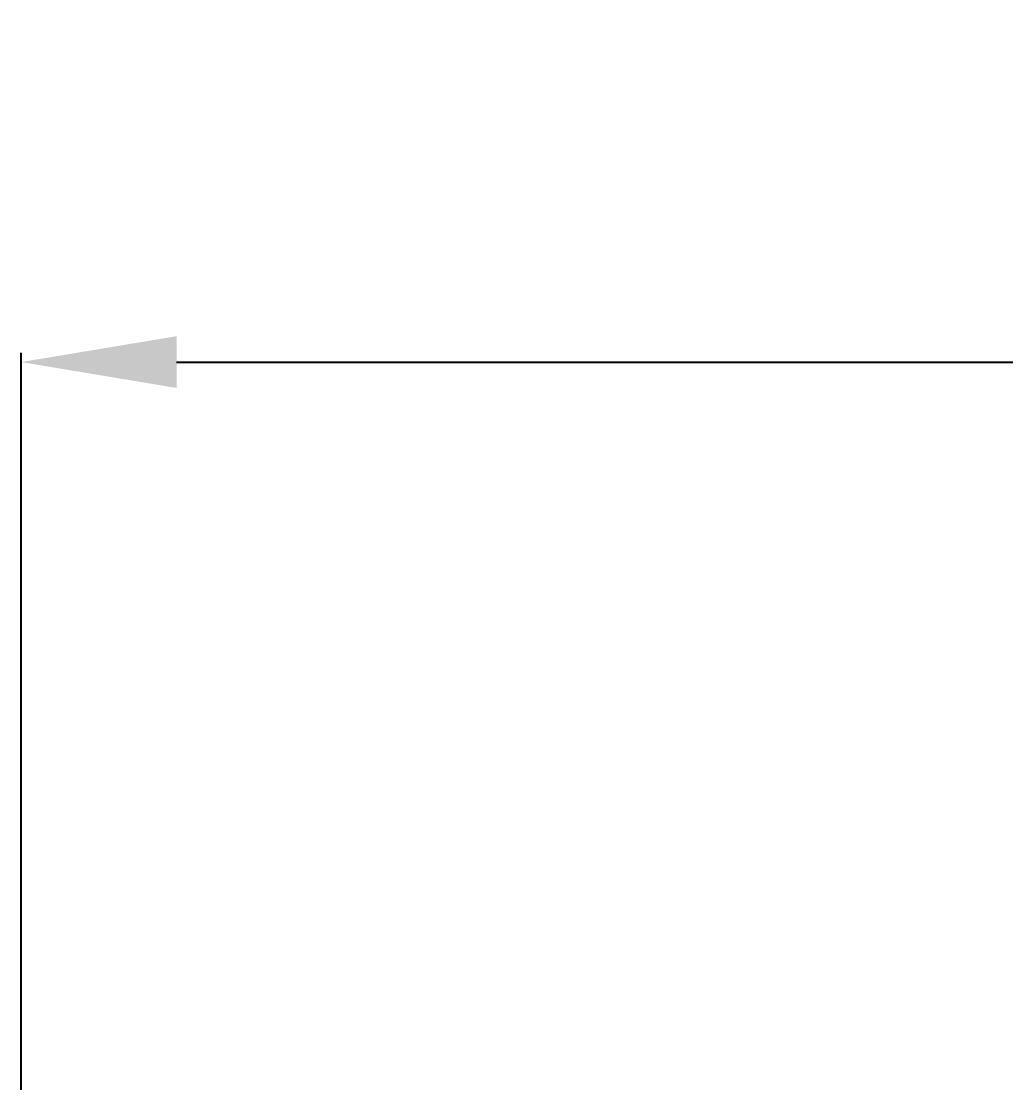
# Model space of a CAD drawing. Header units: millimetres. Extents: x 4086 to 8318, y 123 to 1549.
# Drawn here: x 6933.4 to 7047.5, y 1114.5 to 1237.4 of the extents above; entities that cross this region are included whole.
import ezdxf

# ---------------------------------------------------------------- set-up
doc = ezdxf.new("R2010")
doc.units = ezdxf.units.MM
doc.layers.add('尺寸', color=3, linetype='Continuous')
doc.styles.get("Standard").update_dxf_attribs({"font": ''})
doc.styles.get('Standard').set_extended_font_data('SimSun')
doc.dimstyles.get("Standard").update_dxf_attribs({"dimscale": 6, "dimtxt": 5, "dimasz": 3, "dimexe": 0.18, "dimexo": 0.0625, "dimgap": 0.8, "dimtad": 1, "dimtoh": 1, "dimdec": 1, "dimzin": 0, "dimdsep": 46, "dimtxsty": 'Standard', "dimcen": 0.09, "dimclrd": 256, "dimclre": 256, "dimclrt": 256, "dimadec": 0, "dimazin": 2, "dimtfac": 1, "dimtdec": 1, "dimtofl": 0, "dimtmove": 0, "dimatfit": 3, "dimfxl": 0, "dimtolj": 1, "dimtzin": 0, "dimarcsym": 0})

# ---------------------------------------------------------------- blocks, each defined once
blk = doc.blocks.new('*D84')
at = {"layer": 'Defpoints', "color": 0}
for p in [(7263.37, 1197.95), (6933.37, 1111.81), (7263.37, 1111.31)]:
    blk.add_point(p, dxfattribs=at)
at = {"layer": '尺寸', "lineweight": -2}
for p, q in [((6933.37, 1112.19), (6933.37, 1199.03)), ((6951.37, 1197.95), (7245.37, 1197.95)), ((7263.37, 1111.69), (7263.37, 1199.03))]:
    blk.add_line(p, q, dxfattribs=at)
at = {"layer": '尺寸'}
for points in [[(6951.37, 1200.95), (6951.37, 1194.95), (6933.37, 1197.95)], [(7245.37, 1194.95), (7245.37, 1200.95), (7263.37, 1197.95)]]:
    blk.add_solid(points, dxfattribs=at)
at = {"layer": '尺寸', "insert": (7098.37, 1217.75), "char_height": 30, "attachment_point": 5}
blk.add_mtext('\\A1;330.0', dxfattribs=at)

msp = doc.modelspace()

# ---------------------------------------------------------------- dimensions: what is measured, and where the dimension line sits
at = {"layer": '尺寸'}
dim = msp.add_linear_dim(base=(7263.37, 1197.95), p1=(6933.37, 1111.81), p2=(7263.37, 1111.31), dimstyle='Standard', dxfattribs=at)
dim.commit()
dim.dimension.update_dxf_attribs({"geometry": '*D84', "text_midpoint": (7098.37, 1197.95), "dimtype": 160})

doc.saveas('drawing.dxf')
